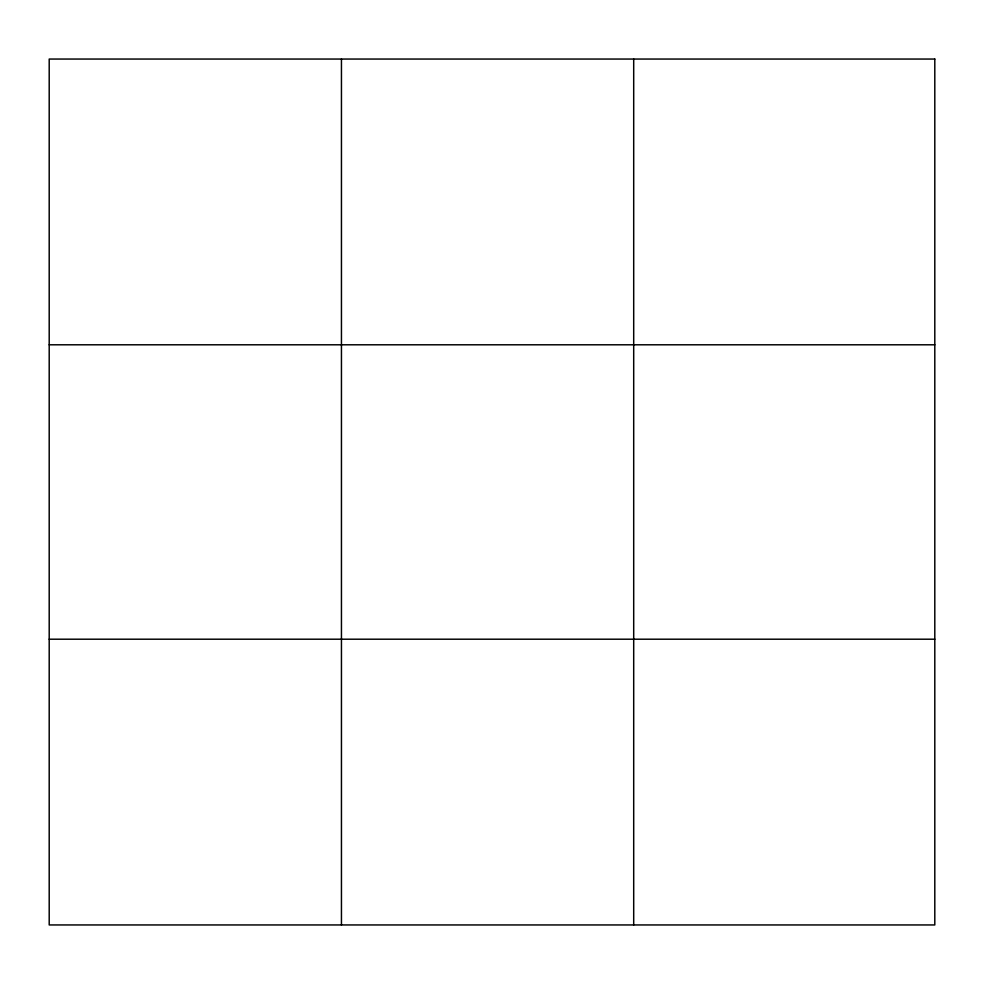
<?xml version="1.0" encoding="UTF-8"?>
<svg xmlns="http://www.w3.org/2000/svg" width="984" height="984" viewBox="0 0 984 984"><rect width="100%" height="100%" fill="white"/><g stroke="black" fill="none" stroke-linecap="round" stroke-linejoin="round"><path stroke-width="1.48" d="M341.448 924.948L341.448 59.052M633.696 924.948L633.696 59.052M49.2 344.794L934.8 344.794M49.2 639.206L934.8 639.206M934.8 59.052L934.8 924.948L49.2 924.948L49.2 59.052L934.8 59.052"/></g></svg>
